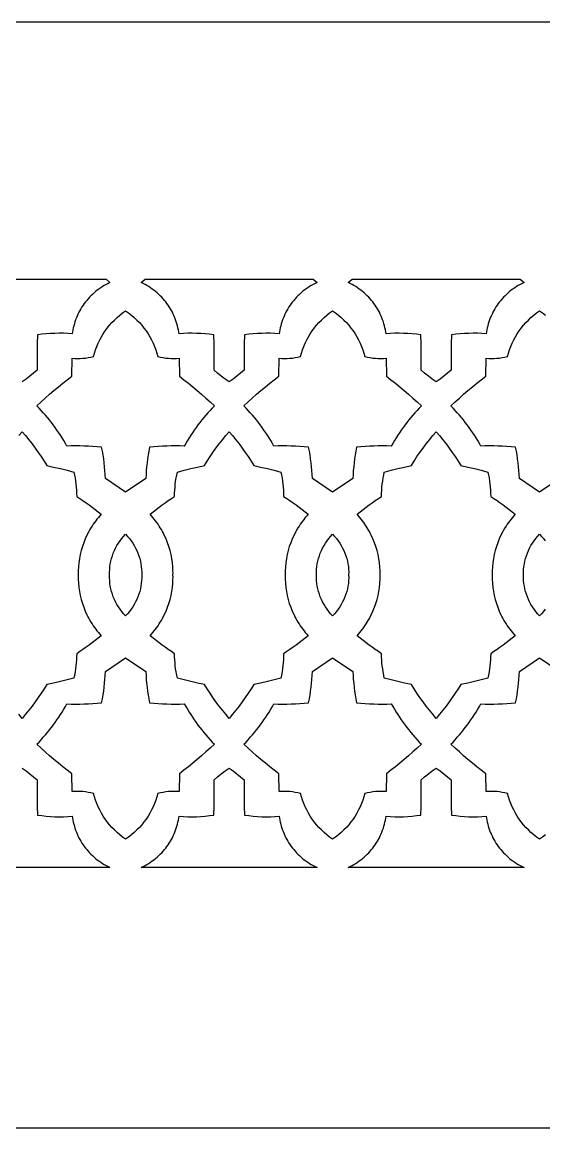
# Model space of a CAD drawing. Extents: x -445 to 570, y -1313 to 85.
# Drawn here: x 395.1 to 475.3, y -955.7 to -785.7 of the extents above; entities that cross this region are included whole.
import ezdxf

# ---------------------------------------------------------------- set-up
doc = ezdxf.new("R2010")
doc.units = 0
doc.layers.add('LAYER_1', color=18, linetype='CONTINUOUS')

msp = doc.modelspace()

# ---------------------------------------------------------------- linework, layer by layer
at = {"layer": 'LAYER_1'}
for points in [[(-320.41, -955.72), (569.59, -955.72), (569.59, -785.72), (-320.41, -785.72)], [(440.41, -825.75), (440.11, -825.9), (439.81, -826.05), (439.53, -826.22), (439.25, -826.39), (438.97, -826.57), (438.71, -826.76), (438.45, -826.95), (438.19, -827.15), (437.95, -827.36), (437.71, -827.58), (437.48, -827.8), (437.26, -828.03), (437.04, -828.26), (436.84, -828.5), (436.64, -828.75), (436.45, -829), (436.27, -829.26), (436.09, -829.52), (435.93, -829.79), (435.77, -830.06), (435.62, -830.34), (435.48, -830.62), (435.35, -830.91), (435.23, -831.2), (435.12, -831.49), (435.01, -831.79), (434.92, -832.09), (434.83, -832.4), (434.76, -832.7), (434.7, -833.02), (434.64, -833.33), (434.59, -833.65), (433.93, -833.6), (433.26, -833.56), (432.59, -833.55), (431.92, -833.57), (431.26, -833.6), (430.59, -833.65), (429.92, -833.72), (429.26, -833.82), (429.22, -835.17), (429.2, -836.52), (429.2, -837.87), (429.22, -839.23), (428.67, -839.71), (428.09, -840.16), (427.51, -840.6), (426.9, -841.01), (426.9, -841.01), (426.29, -840.6), (425.7, -840.16), (425.13, -839.71), (424.58, -839.23), (424.6, -837.87), (424.6, -836.52), (424.58, -835.17), (424.53, -833.82), (423.87, -833.72), (423.21, -833.65), (422.54, -833.6), (421.87, -833.57), (421.2, -833.55), (420.54, -833.56), (419.87, -833.6), (419.2, -833.65), (419.16, -833.33), (419.1, -833.02), (419.04, -832.7), (418.96, -832.4), (418.88, -832.09), (418.78, -831.79), (418.68, -831.49), (418.57, -831.2), (418.45, -830.91), (418.31, -830.62), (418.18, -830.34), (418.03, -830.06), (417.87, -829.79), (417.7, -829.52), (417.53, -829.26), (417.35, -829), (417.16, -828.75), (416.96, -828.5), (416.75, -828.26), (416.54, -828.03), (416.31, -827.8), (416.08, -827.58), (415.85, -827.36), (415.6, -827.15), (415.35, -826.95), (415.09, -826.76), (414.82, -826.57), (414.55, -826.39), (414.27, -826.22), (413.98, -826.05), (413.69, -825.9), (413.39, -825.75), (414, -825.22), (439.79, -825.22)], [(472.22, -825.75), (471.92, -825.9), (471.63, -826.05), (471.34, -826.22), (471.06, -826.39), (470.79, -826.57), (470.52, -826.76), (470.26, -826.95), (470.01, -827.15), (469.76, -827.36), (469.53, -827.58), (469.3, -827.8), (469.07, -828.03), (468.86, -828.26), (468.65, -828.5), (468.45, -828.75), (468.26, -829), (468.08, -829.26), (467.91, -829.52), (467.74, -829.79), (467.58, -830.06), (467.43, -830.34), (467.3, -830.62), (467.16, -830.91), (467.04, -831.2), (466.93, -831.49), (466.83, -831.79), (466.73, -832.09), (466.65, -832.4), (466.57, -832.7), (466.51, -833.02), (466.45, -833.33), (466.41, -833.65), (465.74, -833.6), (465.07, -833.56), (464.41, -833.55), (463.74, -833.57), (463.07, -833.6), (462.4, -833.65), (461.74, -833.72), (461.08, -833.82), (461.03, -835.17), (461.01, -836.52), (461.01, -837.87), (461.03, -839.23), (460.48, -839.71), (459.91, -840.16), (459.32, -840.6), (458.71, -841.01), (458.71, -841.01), (458.1, -840.6), (457.52, -840.16), (456.94, -839.71), (456.39, -839.23), (456.41, -837.87), (456.41, -836.52), (456.39, -835.17), (456.35, -833.82), (455.68, -833.72), (455.02, -833.65), (454.35, -833.6), (453.69, -833.57), (453.02, -833.55), (452.35, -833.56), (451.68, -833.6), (451.02, -833.65), (450.97, -833.33), (450.91, -833.02), (450.85, -832.7), (450.77, -832.4), (450.69, -832.09), (450.6, -831.79), (450.49, -831.49), (450.38, -831.2), (450.26, -830.91), (450.13, -830.62), (449.99, -830.34), (449.84, -830.06), (449.68, -829.79), (449.52, -829.52), (449.34, -829.26), (449.16, -829), (448.97, -828.75), (448.77, -828.5), (448.56, -828.26), (448.35, -828.03), (448.13, -827.8), (447.9, -827.58), (447.66, -827.36), (447.42, -827.15), (447.16, -826.95), (446.9, -826.76), (446.64, -826.57), (446.36, -826.39), (446.08, -826.22), (445.8, -826.05), (445.5, -825.9), (445.2, -825.75), (445.82, -825.22), (471.61, -825.22)], [(411.45, -830.44), (411.89, -830.78), (412.32, -831.15), (412.72, -831.53), (413.1, -831.92), (413.47, -832.33), (413.81, -832.76), (414.13, -833.2), (414.44, -833.65), (414.72, -834.12), (414.97, -834.59), (415.21, -835.08), (415.42, -835.58), (415.61, -836.09), (415.78, -836.61), (415.92, -837.14), (416.33, -837.23), (416.74, -837.31), (417.15, -837.37), (417.56, -837.41), (417.98, -837.44), (418.39, -837.45), (418.81, -837.44), (419.23, -837.41), (419.26, -840.16), (419.96, -840.7), (420.65, -841.25), (421.33, -841.8), (422, -842.37), (422.67, -842.94), (423.33, -843.52), (423.99, -844.1), (424.63, -844.7), (424.3, -845.05), (423.97, -845.41), (423.64, -845.77), (423.32, -846.14), (423.01, -846.51), (422.71, -846.89), (422.41, -847.27), (422.11, -847.66), (421.83, -848.05), (421.55, -848.45), (421.28, -848.85), (421.01, -849.25), (420.75, -849.66), (420.5, -850.07), (420.25, -850.49), (420.01, -850.91), (419.34, -850.89), (418.68, -850.88), (418.01, -850.89), (417.34, -850.9), (416.68, -850.93), (416.01, -850.97), (415.34, -851.02), (414.68, -851.08), (414.56, -851.68), (414.46, -852.27), (414.37, -852.87), (414.29, -853.47), (414.22, -854.07), (414.17, -854.68), (414.13, -855.28), (414.1, -855.89), (410.99, -857.97), (407.88, -855.89), (407.85, -855.28), (407.81, -854.68), (407.76, -854.07), (407.69, -853.47), (407.62, -852.87), (407.52, -852.27), (407.42, -851.68), (407.3, -851.08), (406.64, -851.02), (405.97, -850.97), (405.31, -850.93), (404.64, -850.9), (403.97, -850.89), (403.31, -850.88), (402.64, -850.89), (401.97, -850.91), (401.73, -850.49), (401.49, -850.07), (401.23, -849.66), (400.97, -849.25), (400.71, -848.85), (400.43, -848.45), (400.15, -848.05), (399.87, -847.66), (399.58, -847.27), (399.28, -846.89), (398.97, -846.51), (398.66, -846.14), (398.34, -845.77), (398.02, -845.41), (397.69, -845.05), (397.35, -844.7), (398, -844.1), (398.65, -843.52), (399.31, -842.94), (399.98, -842.37), (400.65, -841.8), (401.34, -841.25), (402.02, -840.7), (402.72, -840.16), (402.76, -837.41), (403.17, -837.44), (403.59, -837.45), (404.01, -837.44), (404.42, -837.41), (404.84, -837.37), (405.25, -837.31), (405.66, -837.23), (406.06, -837.14), (406.2, -836.61), (406.37, -836.09), (406.56, -835.58), (406.77, -835.08), (407.01, -834.59), (407.27, -834.12), (407.55, -833.65), (407.85, -833.2), (408.17, -832.76), (408.51, -832.33), (408.88, -831.92), (409.26, -831.53), (409.67, -831.15), (410.09, -830.78), (410.53, -830.44), (410.99, -830.11)], [(443.27, -830.44), (443.71, -830.78), (444.13, -831.15), (444.53, -831.53), (444.92, -831.92), (445.28, -832.33), (445.62, -832.76), (445.95, -833.2), (446.25, -833.65), (446.53, -834.12), (446.79, -834.59), (447.02, -835.08), (447.24, -835.58), (447.43, -836.09), (447.59, -836.61), (447.73, -837.14), (448.14, -837.23), (448.55, -837.31), (448.96, -837.37), (449.37, -837.41), (449.79, -837.44), (450.21, -837.45), (450.62, -837.44), (451.04, -837.41), (451.08, -840.16), (451.77, -840.7), (452.46, -841.25), (453.14, -841.8), (453.82, -842.37), (454.49, -842.94), (455.15, -843.52), (455.8, -844.1), (456.45, -844.7), (456.11, -845.05), (455.78, -845.41), (455.45, -845.77), (455.14, -846.14), (454.83, -846.51), (454.52, -846.89), (454.22, -847.27), (453.93, -847.66), (453.64, -848.05), (453.36, -848.45), (453.09, -848.85), (452.82, -849.25), (452.56, -849.66), (452.31, -850.07), (452.06, -850.49), (451.82, -850.91), (451.16, -850.89), (450.49, -850.88), (449.82, -850.89), (449.16, -850.9), (448.49, -850.93), (447.82, -850.97), (447.16, -851.02), (446.49, -851.08), (446.38, -851.68), (446.27, -852.27), (446.18, -852.87), (446.1, -853.47), (446.04, -854.07), (445.98, -854.68), (445.94, -855.28), (445.92, -855.89), (442.8, -857.97), (439.69, -855.89), (439.67, -855.28), (439.63, -854.68), (439.57, -854.07), (439.51, -853.47), (439.43, -852.87), (439.34, -852.27), (439.23, -851.68), (439.12, -851.08), (438.45, -851.02), (437.79, -850.97), (437.12, -850.93), (436.45, -850.9), (435.79, -850.89), (435.12, -850.88), (434.45, -850.89), (433.78, -850.91), (433.55, -850.49), (433.3, -850.07), (433.05, -849.66), (432.79, -849.25), (432.52, -848.85), (432.25, -848.45), (431.97, -848.05), (431.68, -847.66), (431.39, -847.27), (431.09, -846.89), (430.78, -846.51), (430.47, -846.14), (430.15, -845.77), (429.83, -845.41), (429.5, -845.05), (429.16, -844.7), (429.81, -844.1), (430.46, -843.52), (431.12, -842.94), (431.79, -842.37), (432.47, -841.8), (433.15, -841.25), (433.84, -840.7), (434.53, -840.16), (434.57, -837.41), (434.99, -837.44), (435.4, -837.45), (435.82, -837.44), (436.24, -837.41), (436.65, -837.37), (437.06, -837.31), (437.47, -837.23), (437.88, -837.14), (438.02, -836.61), (438.18, -836.09), (438.37, -835.58), (438.59, -835.08), (438.82, -834.59), (439.08, -834.12), (439.36, -833.65), (439.66, -833.2), (439.98, -832.76), (440.33, -832.33), (440.69, -831.92), (441.08, -831.53), (441.48, -831.15), (441.9, -830.78), (442.34, -830.44), (442.8, -830.11)], [(427.42, -849.3), (427.93, -849.93), (428.43, -850.57), (428.91, -851.21), (429.38, -851.87), (429.83, -852.53), (430.27, -853.21), (430.7, -853.89), (431.74, -854.12), (432.79, -854.36), (433.82, -854.61), (434.86, -854.89), (434.96, -855.35), (435.04, -855.81), (435.11, -856.28), (435.17, -856.75), (435.22, -857.22), (435.25, -857.69), (435.28, -858.16), (435.28, -858.63), (435.77, -858.95), (436.25, -859.28), (436.73, -859.62), (437.2, -859.96), (437.67, -860.31), (438.13, -860.66), (438.59, -861.02), (439.04, -861.39), (438.82, -861.64), (438.61, -861.89), (438.41, -862.14), (438.21, -862.4), (438.02, -862.66), (437.83, -862.93), (437.65, -863.2), (437.48, -863.47), (437.32, -863.75), (437.16, -864.03), (436.87, -864.59), (436.6, -865.17), (436.36, -865.76), (436.15, -866.36), (435.98, -866.97), (435.83, -867.58), (435.7, -868.2), (435.61, -868.83), (435.55, -869.46), (435.52, -870.09), (435.52, -870.41), (435.52, -870.72), (435.52, -871.04), (435.52, -871.36), (435.55, -871.99), (435.61, -872.62), (435.7, -873.24), (435.83, -873.86), (435.98, -874.48), (436.15, -875.09), (436.36, -875.68), (436.6, -876.27), (436.87, -876.85), (437.01, -877.14), (437.16, -877.42), (437.32, -877.7), (437.48, -877.98), (437.65, -878.25), (437.83, -878.52), (438.02, -878.78), (438.21, -879.05), (438.41, -879.3), (438.61, -879.56), (438.82, -879.81), (439.04, -880.05), (438.59, -880.42), (438.13, -880.78), (437.67, -881.14), (437.2, -881.49), (436.73, -881.83), (436.25, -882.16), (435.77, -882.49), (435.28, -882.82), (435.28, -883.29), (435.25, -883.76), (435.22, -884.23), (435.17, -884.7), (435.11, -885.17), (435.04, -885.63), (434.96, -886.1), (434.86, -886.56), (433.82, -886.83), (432.79, -887.09), (431.74, -887.33), (430.7, -887.56), (430.27, -888.24), (429.83, -888.91), (429.38, -889.58), (428.91, -890.23), (428.43, -890.88), (427.93, -891.52), (427.42, -892.14), (426.9, -892.76), (426.37, -892.14), (425.86, -891.52), (425.37, -890.88), (424.88, -890.23), (424.42, -889.58), (423.96, -888.91), (423.52, -888.24), (423.1, -887.56), (422.05, -887.33), (421.01, -887.09), (419.97, -886.83), (418.94, -886.56), (418.84, -886.1), (418.76, -885.63), (418.68, -885.17), (418.62, -884.7), (418.58, -884.23), (418.54, -883.76), (418.52, -883.29), (418.51, -882.82), (418.02, -882.49), (417.54, -882.16), (417.07, -881.83), (416.59, -881.49), (416.13, -881.14), (415.66, -880.78), (415.21, -880.42), (414.75, -880.05), (414.97, -879.81), (415.18, -879.56), (415.39, -879.3), (415.59, -879.05), (415.78, -878.78), (415.97, -878.52), (416.14, -878.25), (416.32, -877.98), (416.48, -877.7), (416.64, -877.42), (416.93, -876.85), (417.2, -876.27), (417.43, -875.68), (417.64, -875.09), (417.82, -874.48), (417.97, -873.86), (418.09, -873.24), (418.18, -872.62), (418.24, -871.99), (418.27, -871.36), (418.28, -871.04), (418.27, -870.72), (418.28, -870.41), (418.27, -870.09), (418.24, -869.46), (418.18, -868.83), (418.09, -868.2), (417.97, -867.58), (417.82, -866.97), (417.64, -866.36), (417.43, -865.76), (417.2, -865.17), (416.93, -864.59), (416.79, -864.31), (416.64, -864.03), (416.48, -863.75), (416.32, -863.47), (416.14, -863.2), (415.97, -862.93), (415.78, -862.66), (415.59, -862.4), (415.39, -862.14), (415.18, -861.89), (414.97, -861.64), (414.75, -861.39), (415.21, -861.02), (415.66, -860.66), (416.13, -860.31), (416.59, -859.96), (417.07, -859.62), (417.54, -859.28), (418.02, -858.95), (418.51, -858.63), (418.52, -858.16), (418.54, -857.69), (418.58, -857.22), (418.62, -856.75), (418.68, -856.28), (418.76, -855.81), (418.84, -855.35), (418.94, -854.89), (419.97, -854.61), (421.01, -854.36), (422.05, -854.12), (423.1, -853.89), (423.52, -853.21), (423.96, -852.53), (424.42, -851.87), (424.88, -851.21), (425.37, -850.57), (425.86, -849.93), (426.37, -849.3), (426.9, -848.69)], [(459.24, -849.3), (459.75, -849.93), (460.24, -850.57), (460.73, -851.21), (461.19, -851.87), (461.65, -852.53), (462.09, -853.21), (462.51, -853.89), (463.56, -854.12), (464.6, -854.36), (465.64, -854.61), (466.67, -854.89), (466.77, -855.35), (466.85, -855.81), (466.93, -856.28), (466.99, -856.75), (467.03, -857.22), (467.07, -857.69), (467.09, -858.16), (467.1, -858.63), (467.59, -858.95), (468.07, -859.28), (468.54, -859.62), (469.02, -859.96), (469.48, -860.31), (469.95, -860.66), (470.4, -861.02), (470.86, -861.39), (470.64, -861.64), (470.43, -861.89), (470.22, -862.14), (470.02, -862.4), (469.83, -862.66), (469.64, -862.93), (469.47, -863.2), (469.29, -863.47), (469.13, -863.75), (468.97, -864.03), (468.68, -864.59), (468.41, -865.17), (468.18, -865.76), (467.97, -866.36), (467.79, -866.97), (467.64, -867.58), (467.52, -868.2), (467.43, -868.83), (467.37, -869.46), (467.34, -870.09), (467.33, -870.41), (467.34, -870.72), (467.33, -871.04), (467.34, -871.36), (467.37, -871.99), (467.43, -872.62), (467.52, -873.24), (467.64, -873.86), (467.79, -874.48), (467.97, -875.09), (468.18, -875.68), (468.41, -876.27), (468.68, -876.85), (468.82, -877.14), (468.97, -877.42), (469.13, -877.7), (469.29, -877.98), (469.47, -878.25), (469.64, -878.52), (469.83, -878.78), (470.02, -879.05), (470.22, -879.3), (470.43, -879.56), (470.64, -879.81), (470.86, -880.05), (470.4, -880.42), (469.95, -880.78), (469.48, -881.14), (469.02, -881.49), (468.54, -881.83), (468.07, -882.16), (467.59, -882.49), (467.1, -882.82), (467.09, -883.29), (467.07, -883.76), (467.03, -884.23), (466.99, -884.7), (466.93, -885.17), (466.85, -885.63), (466.77, -886.1), (466.67, -886.56), (465.64, -886.83), (464.6, -887.09), (463.56, -887.33), (462.51, -887.56), (462.09, -888.24), (461.65, -888.91), (461.19, -889.58), (460.73, -890.23), (460.24, -890.88), (459.75, -891.52), (459.24, -892.14), (458.71, -892.76), (458.19, -892.14), (457.68, -891.52), (457.18, -890.88), (456.7, -890.23), (456.23, -889.58), (455.77, -888.91), (455.34, -888.24), (454.91, -887.56), (453.87, -887.33), (452.82, -887.09), (451.79, -886.83), (450.75, -886.56), (450.65, -886.1), (450.57, -885.63), (450.5, -885.17), (450.44, -884.7), (450.39, -884.23), (450.36, -883.76), (450.33, -883.29), (450.33, -882.82), (449.84, -882.49), (449.36, -882.16), (448.88, -881.83), (448.41, -881.49), (447.94, -881.14), (447.48, -880.78), (447.02, -880.42), (446.57, -880.05), (446.79, -879.81), (447, -879.56), (447.2, -879.3), (447.4, -879.05), (447.59, -878.78), (447.78, -878.52), (447.96, -878.25), (448.13, -877.98), (448.29, -877.7), (448.45, -877.42), (448.74, -876.85), (449.01, -876.27), (449.25, -875.68), (449.46, -875.09), (449.63, -874.48), (449.78, -873.86), (449.91, -873.24), (450, -872.62), (450.06, -871.99), (450.09, -871.36), (450.09, -871.04), (450.09, -870.72), (450.09, -870.41), (450.09, -870.09), (450.06, -869.46), (450, -868.83), (449.91, -868.2), (449.78, -867.58), (449.63, -866.97), (449.46, -866.36), (449.25, -865.76), (449.01, -865.17), (448.74, -864.59), (448.6, -864.31), (448.45, -864.03), (448.29, -863.75), (448.13, -863.47), (447.96, -863.2), (447.78, -862.93), (447.59, -862.66), (447.4, -862.4), (447.2, -862.14), (447, -861.89), (446.79, -861.64), (446.57, -861.39), (447.02, -861.02), (447.48, -860.66), (447.94, -860.31), (448.41, -859.96), (448.88, -859.62), (449.36, -859.28), (449.84, -858.95), (450.33, -858.63), (450.33, -858.16), (450.36, -857.69), (450.39, -857.22), (450.44, -856.75), (450.5, -856.28), (450.57, -855.81), (450.65, -855.35), (450.75, -854.89), (451.79, -854.61), (452.82, -854.36), (453.87, -854.12), (454.91, -853.89), (455.34, -853.21), (455.77, -852.53), (456.23, -851.87), (456.7, -851.21), (457.18, -850.57), (457.68, -849.93), (458.19, -849.3), (458.71, -848.69)], [(411.3, -864.78), (411.58, -865.12), (411.85, -865.47), (412.09, -865.83), (412.32, -866.2), (412.53, -866.58), (412.72, -866.97), (412.88, -867.36), (413.03, -867.76), (413.15, -868.17), (413.26, -868.59), (413.34, -869.01), (413.4, -869.43), (413.45, -869.86), (413.46, -870.29), (413.46, -870.72), (413.46, -871.15), (413.45, -871.58), (413.4, -872.01), (413.34, -872.44), (413.26, -872.86), (413.15, -873.27), (413.03, -873.68), (412.88, -874.08), (412.72, -874.48), (412.53, -874.87), (412.32, -875.25), (412.09, -875.62), (411.85, -875.98), (411.58, -876.33), (411.3, -876.67), (410.99, -876.99), (410.69, -876.67), (410.4, -876.33), (410.14, -875.98), (409.89, -875.62), (409.66, -875.25), (409.45, -874.87), (409.27, -874.48), (409.1, -874.08), (408.95, -873.68), (408.83, -873.27), (408.72, -872.86), (408.64, -872.44), (408.58, -872.01), (408.54, -871.58), (408.52, -871.15), (408.52, -870.72), (408.52, -870.29), (408.54, -869.86), (408.58, -869.43), (408.64, -869.01), (408.72, -868.59), (408.83, -868.17), (408.95, -867.76), (409.1, -867.36), (409.27, -866.97), (409.45, -866.58), (409.66, -866.2), (409.89, -865.83), (410.14, -865.47), (410.4, -865.12), (410.69, -864.78), (410.99, -864.46)], [(443.11, -864.78), (443.39, -865.12), (443.66, -865.47), (443.91, -865.83), (444.13, -866.2), (444.34, -866.58), (444.53, -866.97), (444.7, -867.36), (444.84, -867.76), (444.97, -868.17), (445.07, -868.59), (445.16, -869.01), (445.22, -869.43), (445.26, -869.86), (445.28, -870.29), (445.27, -870.72), (445.28, -871.15), (445.26, -871.58), (445.22, -872.01), (445.16, -872.44), (445.07, -872.86), (444.97, -873.27), (444.84, -873.68), (444.7, -874.08), (444.53, -874.48), (444.34, -874.87), (444.13, -875.25), (443.91, -875.62), (443.66, -875.98), (443.39, -876.33), (443.11, -876.67), (442.8, -876.99), (442.5, -876.67), (442.22, -876.33), (441.95, -875.98), (441.7, -875.62), (441.48, -875.25), (441.27, -874.87), (441.08, -874.48), (440.91, -874.08), (440.77, -873.68), (440.64, -873.27), (440.54, -872.86), (440.45, -872.44), (440.39, -872.01), (440.35, -871.58), (440.33, -871.15), (440.34, -870.72), (440.33, -870.29), (440.35, -869.86), (440.39, -869.43), (440.45, -869.01), (440.54, -868.59), (440.64, -868.17), (440.77, -867.76), (440.91, -867.36), (441.08, -866.97), (441.27, -866.58), (441.48, -866.2), (441.7, -865.83), (441.95, -865.47), (442.22, -865.12), (442.5, -864.78), (442.8, -864.46)], [(414.1, -885.56), (414.13, -886.17), (414.17, -886.77), (414.22, -887.37), (414.29, -887.97), (414.37, -888.57), (414.46, -889.17), (414.56, -889.77), (414.68, -890.36), (415.34, -890.43), (416.01, -890.48), (416.68, -890.52), (417.34, -890.54), (418.01, -890.56), (418.68, -890.56), (419.34, -890.56), (420.01, -890.53), (420.25, -890.96), (420.5, -891.37), (420.75, -891.79), (421.01, -892.19), (421.28, -892.6), (421.55, -893), (421.83, -893.39), (422.11, -893.79), (422.41, -894.17), (422.71, -894.55), (423.01, -894.93), (423.32, -895.31), (423.64, -895.67), (423.97, -896.04), (424.3, -896.4), (424.63, -896.75), (423.99, -897.34), (423.33, -897.93), (422.67, -898.51), (422, -899.08), (421.33, -899.64), (420.65, -900.2), (419.96, -900.75), (419.26, -901.29), (419.23, -904.03), (418.81, -904.01), (418.39, -904), (417.98, -904.01), (417.56, -904.03), (417.15, -904.08), (416.74, -904.14), (416.33, -904.21), (415.92, -904.31), (415.78, -904.83), (415.61, -905.35), (415.42, -905.86), (415.21, -906.36), (414.97, -906.85), (414.72, -907.33), (414.44, -907.79), (414.13, -908.25), (413.81, -908.69), (413.47, -909.11), (413.1, -909.52), (412.72, -909.92), (412.32, -910.3), (411.89, -910.66), (411.45, -911.01), (410.99, -911.33), (410.53, -911.01), (410.09, -910.66), (409.67, -910.3), (409.26, -909.92), (408.88, -909.52), (408.51, -909.11), (408.17, -908.69), (407.85, -908.25), (407.55, -907.79), (407.27, -907.33), (407.01, -906.85), (406.77, -906.36), (406.56, -905.86), (406.37, -905.35), (406.2, -904.83), (406.06, -904.31), (405.66, -904.21), (405.25, -904.14), (404.84, -904.08), (404.42, -904.03), (404.01, -904.01), (403.59, -904), (403.17, -904.01), (402.76, -904.03), (402.72, -901.29), (402.02, -900.75), (401.34, -900.2), (400.65, -899.64), (399.98, -899.08), (399.31, -898.51), (398.65, -897.93), (398, -897.34), (397.35, -896.75), (397.69, -896.4), (398.02, -896.04), (398.34, -895.67), (398.66, -895.31), (398.97, -894.93), (399.28, -894.55), (399.58, -894.17), (399.87, -893.79), (400.15, -893.39), (400.43, -893), (400.71, -892.6), (400.97, -892.19), (401.23, -891.79), (401.49, -891.37), (401.73, -890.96), (401.97, -890.53), (402.64, -890.56), (403.31, -890.56), (403.97, -890.56), (404.64, -890.54), (405.31, -890.52), (405.97, -890.48), (406.64, -890.43), (407.3, -890.36), (407.42, -889.77), (407.52, -889.17), (407.62, -888.57), (407.69, -887.97), (407.76, -887.37), (407.81, -886.77), (407.85, -886.17), (407.88, -885.56), (410.99, -883.48)], [(445.92, -885.56), (445.94, -886.17), (445.98, -886.77), (446.04, -887.37), (446.1, -887.97), (446.18, -888.57), (446.27, -889.17), (446.38, -889.77), (446.49, -890.36), (447.16, -890.43), (447.82, -890.48), (448.49, -890.52), (449.16, -890.54), (449.82, -890.56), (450.49, -890.56), (451.16, -890.56), (451.82, -890.53), (452.06, -890.96), (452.31, -891.37), (452.56, -891.79), (452.82, -892.19), (453.09, -892.6), (453.36, -893), (453.64, -893.39), (453.93, -893.79), (454.22, -894.17), (454.52, -894.55), (454.83, -894.93), (455.14, -895.31), (455.45, -895.67), (455.78, -896.04), (456.11, -896.4), (456.45, -896.75), (455.8, -897.34), (455.15, -897.93), (454.49, -898.51), (453.82, -899.08), (453.14, -899.64), (452.46, -900.2), (451.77, -900.75), (451.08, -901.29), (451.04, -904.03), (450.62, -904.01), (450.21, -904), (449.79, -904.01), (449.37, -904.03), (448.96, -904.08), (448.55, -904.14), (448.14, -904.21), (447.73, -904.31), (447.59, -904.83), (447.43, -905.35), (447.24, -905.86), (447.02, -906.36), (446.79, -906.85), (446.53, -907.33), (446.25, -907.79), (445.95, -908.25), (445.62, -908.69), (445.28, -909.11), (444.92, -909.52), (444.53, -909.92), (444.13, -910.3), (443.71, -910.66), (443.27, -911.01), (442.8, -911.33), (442.34, -911.01), (441.9, -910.66), (441.48, -910.3), (441.08, -909.92), (440.69, -909.52), (440.33, -909.11), (439.98, -908.69), (439.66, -908.25), (439.36, -907.79), (439.08, -907.33), (438.82, -906.85), (438.59, -906.36), (438.37, -905.86), (438.18, -905.35), (438.02, -904.83), (437.88, -904.31), (437.47, -904.21), (437.06, -904.14), (436.65, -904.08), (436.24, -904.03), (435.82, -904.01), (435.4, -904), (434.99, -904.01), (434.57, -904.03), (434.53, -901.29), (433.84, -900.75), (433.15, -900.2), (432.47, -899.64), (431.79, -899.08), (431.12, -898.51), (430.46, -897.93), (429.81, -897.34), (429.16, -896.75), (429.5, -896.4), (429.83, -896.04), (430.15, -895.67), (430.47, -895.31), (430.78, -894.93), (431.09, -894.55), (431.39, -894.17), (431.68, -893.79), (431.97, -893.39), (432.25, -893), (432.52, -892.6), (432.79, -892.19), (433.05, -891.79), (433.3, -891.37), (433.55, -890.96), (433.78, -890.53), (434.45, -890.56), (435.12, -890.56), (435.79, -890.56), (436.45, -890.54), (437.12, -890.52), (437.79, -890.48), (438.45, -890.43), (439.12, -890.36), (439.23, -889.77), (439.34, -889.17), (439.43, -888.57), (439.51, -887.97), (439.57, -887.37), (439.63, -886.77), (439.67, -886.17), (439.69, -885.56), (442.8, -883.48)], [(427.51, -900.85), (428.09, -901.28), (428.67, -901.74), (429.22, -902.22), (429.2, -903.57), (429.2, -904.92), (429.22, -906.28), (429.26, -907.63), (429.92, -907.72), (430.59, -907.8), (431.26, -907.85), (431.92, -907.88), (432.59, -907.89), (433.26, -907.88), (433.93, -907.85), (434.59, -907.8), (434.64, -908.12), (434.7, -908.43), (434.76, -908.74), (434.83, -909.05), (434.92, -909.36), (435.01, -909.66), (435.12, -909.96), (435.23, -910.25), (435.35, -910.54), (435.48, -910.83), (435.62, -911.11), (435.77, -911.39), (435.93, -911.66), (436.09, -911.93), (436.27, -912.19), (436.45, -912.45), (436.64, -912.7), (436.84, -912.94), (437.04, -913.18), (437.26, -913.42), (437.48, -913.65), (437.71, -913.87), (437.95, -914.09), (438.19, -914.29), (438.45, -914.5), (438.71, -914.69), (438.97, -914.88), (439.25, -915.06), (439.53, -915.23), (439.81, -915.39), (440.11, -915.55), (440.41, -915.7), (413.39, -915.7), (413.69, -915.55), (413.98, -915.39), (414.27, -915.23), (414.55, -915.06), (414.82, -914.88), (415.09, -914.69), (415.35, -914.5), (415.6, -914.29), (415.85, -914.09), (416.08, -913.87), (416.31, -913.65), (416.54, -913.42), (416.75, -913.18), (416.96, -912.94), (417.16, -912.7), (417.35, -912.45), (417.53, -912.19), (417.7, -911.93), (417.87, -911.66), (418.03, -911.39), (418.18, -911.11), (418.31, -910.83), (418.45, -910.54), (418.57, -910.25), (418.68, -909.96), (418.78, -909.66), (418.88, -909.36), (418.96, -909.05), (419.04, -908.74), (419.1, -908.43), (419.16, -908.12), (419.2, -907.8), (419.87, -907.85), (420.54, -907.88), (421.2, -907.89), (421.87, -907.88), (422.54, -907.85), (423.21, -907.8), (423.87, -907.72), (424.53, -907.63), (424.58, -906.28), (424.6, -904.92), (424.6, -903.57), (424.58, -902.22), (425.13, -901.74), (425.7, -901.28), (426.29, -900.85), (426.9, -900.43), (426.9, -900.43), (426.9, -900.43)], [(459.32, -900.85), (459.91, -901.28), (460.48, -901.74), (461.03, -902.22), (461.01, -903.57), (461.01, -904.92), (461.03, -906.28), (461.08, -907.63), (461.74, -907.72), (462.4, -907.8), (463.07, -907.85), (463.74, -907.88), (464.41, -907.89), (465.07, -907.88), (465.74, -907.85), (466.41, -907.8), (466.45, -908.12), (466.51, -908.43), (466.57, -908.74), (466.65, -909.05), (466.73, -909.36), (466.83, -909.66), (466.93, -909.96), (467.04, -910.25), (467.16, -910.54), (467.3, -910.83), (467.43, -911.11), (467.58, -911.39), (467.74, -911.66), (467.91, -911.93), (468.08, -912.19), (468.26, -912.45), (468.45, -912.7), (468.65, -912.94), (468.86, -913.18), (469.07, -913.42), (469.3, -913.65), (469.53, -913.87), (469.76, -914.09), (470.01, -914.29), (470.26, -914.5), (470.52, -914.69), (470.79, -914.88), (471.06, -915.06), (471.34, -915.23), (471.63, -915.39), (471.92, -915.55), (472.22, -915.7), (445.2, -915.7), (445.5, -915.55), (445.8, -915.39), (446.08, -915.23), (446.36, -915.06), (446.64, -914.88), (446.9, -914.69), (447.16, -914.5), (447.42, -914.29), (447.66, -914.09), (447.9, -913.87), (448.13, -913.65), (448.35, -913.42), (448.56, -913.18), (448.77, -912.94), (448.97, -912.7), (449.16, -912.45), (449.34, -912.19), (449.52, -911.93), (449.68, -911.66), (449.84, -911.39), (449.99, -911.11), (450.13, -910.83), (450.26, -910.54), (450.38, -910.25), (450.49, -909.96), (450.6, -909.66), (450.69, -909.36), (450.77, -909.05), (450.85, -908.74), (450.91, -908.43), (450.97, -908.12), (451.02, -907.8), (451.68, -907.85), (452.35, -907.88), (453.02, -907.89), (453.69, -907.88), (454.35, -907.85), (455.02, -907.8), (455.68, -907.72), (456.35, -907.63), (456.39, -906.28), (456.41, -904.92), (456.41, -903.57), (456.39, -902.22), (456.94, -901.74), (457.52, -901.28), (458.1, -900.85), (458.71, -900.43), (458.71, -900.43), (458.71, -900.43)]]:
    msp.add_lwpolyline(points, close=True, dxfattribs=at)
for points in [[(382.19, -825.22), (407.98, -825.22), (408.59, -825.75), (408.29, -825.9), (408, -826.05), (407.71, -826.22), (407.43, -826.39), (407.16, -826.57), (406.89, -826.76), (406.63, -826.95), (406.38, -827.15), (406.14, -827.36), (405.9, -827.58), (405.67, -827.8), (405.45, -828.03), (405.23, -828.26), (405.02, -828.5), (404.83, -828.75), (404.63, -829), (404.45, -829.26), (404.28, -829.52), (404.11, -829.79), (403.96, -830.06), (403.81, -830.34), (403.67, -830.62), (403.54, -830.91), (403.42, -831.2), (403.3, -831.49), (403.2, -831.79), (403.11, -832.09), (403.02, -832.4), (402.95, -832.7), (402.88, -833.02), (402.83, -833.33), (402.78, -833.65), (402.11, -833.6), (401.45, -833.56), (400.78, -833.55), (400.11, -833.57), (399.44, -833.6), (398.78, -833.65), (398.11, -833.72), (397.45, -833.82), (397.4, -835.17), (397.38, -836.52), (397.38, -837.87), (397.4, -839.23), (396.85, -839.71), (396.28, -840.16), (395.69, -840.6), (395.09, -841.01), (395.08, -841.01)], [(477.73, -855.89), (474.62, -857.97), (471.51, -855.89), (471.48, -855.28), (471.44, -854.68), (471.39, -854.07), (471.32, -853.47), (471.24, -852.87), (471.15, -852.27), (471.05, -851.68), (470.93, -851.08), (470.27, -851.02), (469.6, -850.97), (468.93, -850.93), (468.27, -850.9), (467.6, -850.89), (466.93, -850.88), (466.27, -850.89), (465.6, -850.91), (465.36, -850.49), (465.11, -850.07), (464.86, -849.66), (464.6, -849.25), (464.33, -848.85), (464.06, -848.45), (463.78, -848.05), (463.5, -847.66), (463.2, -847.27), (462.9, -846.89), (462.6, -846.51), (462.29, -846.14), (461.97, -845.77), (461.64, -845.41), (461.31, -845.05), (460.98, -844.7), (461.62, -844.1), (462.28, -843.52), (462.94, -842.94), (463.61, -842.37), (464.28, -841.8), (464.96, -841.25), (465.65, -840.7), (466.35, -840.16), (466.38, -837.41), (466.8, -837.44), (467.22, -837.45), (467.63, -837.44), (468.05, -837.41), (468.46, -837.37), (468.87, -837.31), (469.28, -837.23), (469.69, -837.14), (469.83, -836.61), (470, -836.09), (470.19, -835.58), (470.4, -835.08), (470.64, -834.59), (470.89, -834.12), (471.17, -833.65), (471.48, -833.2), (471.8, -832.76), (472.14, -832.33), (472.51, -831.92), (472.89, -831.53), (473.29, -831.15), (473.72, -830.78), (474.16, -830.44), (474.62, -830.11), (475.08, -830.44), (475.52, -830.78)], [(394.56, -849.3), (395.08, -848.69), (395.61, -849.3), (396.12, -849.93), (396.62, -850.57), (397.1, -851.21), (397.57, -851.87), (398.02, -852.53), (398.46, -853.21), (398.89, -853.89), (399.93, -854.12), (400.97, -854.36), (402.01, -854.61), (403.04, -854.89), (403.14, -855.35), (403.23, -855.81), (403.3, -856.28), (403.36, -856.75), (403.41, -857.22), (403.44, -857.69), (403.46, -858.16), (403.47, -858.63), (403.96, -858.95), (404.44, -859.28), (404.92, -859.62), (405.39, -859.96), (405.86, -860.31), (406.32, -860.66), (406.78, -861.02), (407.23, -861.39), (407.01, -861.64), (406.8, -861.89), (406.59, -862.14), (406.39, -862.4), (406.2, -862.66), (406.02, -862.93), (405.84, -863.2), (405.67, -863.47), (405.5, -863.75), (405.35, -864.03), (405.05, -864.59), (404.79, -865.17), (404.55, -865.76), (404.34, -866.36), (404.16, -866.97), (404.01, -867.58), (403.89, -868.2), (403.8, -868.83), (403.74, -869.46), (403.71, -870.09), (403.7, -870.41), (403.71, -870.72), (403.7, -871.04), (403.71, -871.36), (403.74, -871.99), (403.8, -872.62), (403.89, -873.24), (404.01, -873.86), (404.16, -874.48), (404.34, -875.09), (404.55, -875.68), (404.79, -876.27), (405.05, -876.85), (405.19, -877.14), (405.35, -877.42), (405.5, -877.7), (405.67, -877.98), (405.84, -878.25), (406.02, -878.52), (406.2, -878.78), (406.39, -879.05), (406.59, -879.3), (406.8, -879.56), (407.01, -879.81), (407.23, -880.05), (406.78, -880.42), (406.32, -880.78), (405.86, -881.14), (405.39, -881.49), (404.92, -881.83), (404.44, -882.16), (403.96, -882.49), (403.47, -882.82), (403.46, -883.29), (403.44, -883.76), (403.41, -884.23), (403.36, -884.7), (403.3, -885.17), (403.23, -885.63), (403.14, -886.1), (403.04, -886.56), (402.01, -886.83), (400.97, -887.09), (399.93, -887.33), (398.89, -887.56), (398.46, -888.24), (398.02, -888.91), (397.57, -889.58), (397.1, -890.23), (396.62, -890.88), (396.12, -891.52), (395.61, -892.14), (395.08, -892.76), (394.56, -892.14)], [(475.47, -875.98), (475.21, -876.33), (474.92, -876.67), (474.62, -876.99), (474.31, -876.67), (474.03, -876.33), (473.76, -875.98), (473.52, -875.62), (473.29, -875.25), (473.08, -874.87), (472.89, -874.48), (472.73, -874.08), (472.58, -873.68), (472.46, -873.27), (472.35, -872.86), (472.27, -872.44), (472.21, -872.01), (472.16, -871.58), (472.15, -871.15), (472.15, -870.72), (472.15, -870.29), (472.16, -869.86), (472.21, -869.43), (472.27, -869.01), (472.35, -868.59), (472.46, -868.17), (472.58, -867.76), (472.73, -867.36), (472.89, -866.97), (473.08, -866.58), (473.29, -866.2), (473.52, -865.83), (473.76, -865.47), (474.03, -865.12), (474.31, -864.78), (474.62, -864.46), (474.92, -864.78), (475.21, -865.12), (475.47, -865.47)], [(475.52, -910.66), (475.08, -911.01), (474.62, -911.33), (474.16, -911.01), (473.72, -910.66), (473.29, -910.3), (472.89, -909.92), (472.51, -909.52), (472.14, -909.11), (471.8, -908.69), (471.48, -908.25), (471.17, -907.79), (470.89, -907.33), (470.64, -906.85), (470.4, -906.36), (470.19, -905.86), (470, -905.35), (469.83, -904.83), (469.69, -904.31), (469.28, -904.21), (468.87, -904.14), (468.46, -904.08), (468.05, -904.03), (467.63, -904.01), (467.22, -904), (466.8, -904.01), (466.38, -904.03), (466.35, -901.29), (465.65, -900.75), (464.96, -900.2), (464.28, -899.64), (463.61, -899.08), (462.94, -898.51), (462.28, -897.93), (461.62, -897.34), (460.98, -896.75), (461.31, -896.4), (461.64, -896.04), (461.97, -895.67), (462.29, -895.31), (462.6, -894.93), (462.9, -894.55), (463.2, -894.17), (463.5, -893.79), (463.78, -893.39), (464.06, -893), (464.33, -892.6), (464.6, -892.19), (464.86, -891.79), (465.11, -891.37), (465.36, -890.96), (465.6, -890.53), (466.27, -890.56), (466.93, -890.56), (467.6, -890.56), (468.27, -890.54), (468.93, -890.52), (469.6, -890.48), (470.27, -890.43), (470.93, -890.36), (471.05, -889.77), (471.15, -889.17), (471.24, -888.57), (471.32, -887.97), (471.39, -887.37), (471.44, -886.77), (471.48, -886.17), (471.51, -885.56), (474.62, -883.48), (477.73, -885.56)], [(395.08, -900.43), (395.09, -900.43), (395.69, -900.85), (396.28, -901.28), (396.85, -901.74), (397.4, -902.22), (397.38, -903.57), (397.38, -904.92), (397.4, -906.28), (397.45, -907.63), (398.11, -907.72), (398.78, -907.8), (399.44, -907.85), (400.11, -907.88), (400.78, -907.89), (401.45, -907.88), (402.11, -907.85), (402.78, -907.8), (402.83, -908.12), (402.88, -908.43), (402.95, -908.74), (403.02, -909.05), (403.11, -909.36), (403.2, -909.66), (403.3, -909.96), (403.42, -910.25), (403.54, -910.54), (403.67, -910.83), (403.81, -911.11), (403.96, -911.39), (404.11, -911.66), (404.28, -911.93), (404.45, -912.19), (404.63, -912.45), (404.83, -912.7), (405.02, -912.94), (405.23, -913.18), (405.45, -913.42), (405.67, -913.65), (405.9, -913.87), (406.14, -914.09), (406.38, -914.29), (406.63, -914.5), (406.89, -914.69), (407.16, -914.88), (407.43, -915.06), (407.71, -915.23), (408, -915.39), (408.29, -915.55), (408.59, -915.7), (381.58, -915.7)]]:
    msp.add_lwpolyline(points, dxfattribs=at)

doc.saveas('drawing.dxf')
